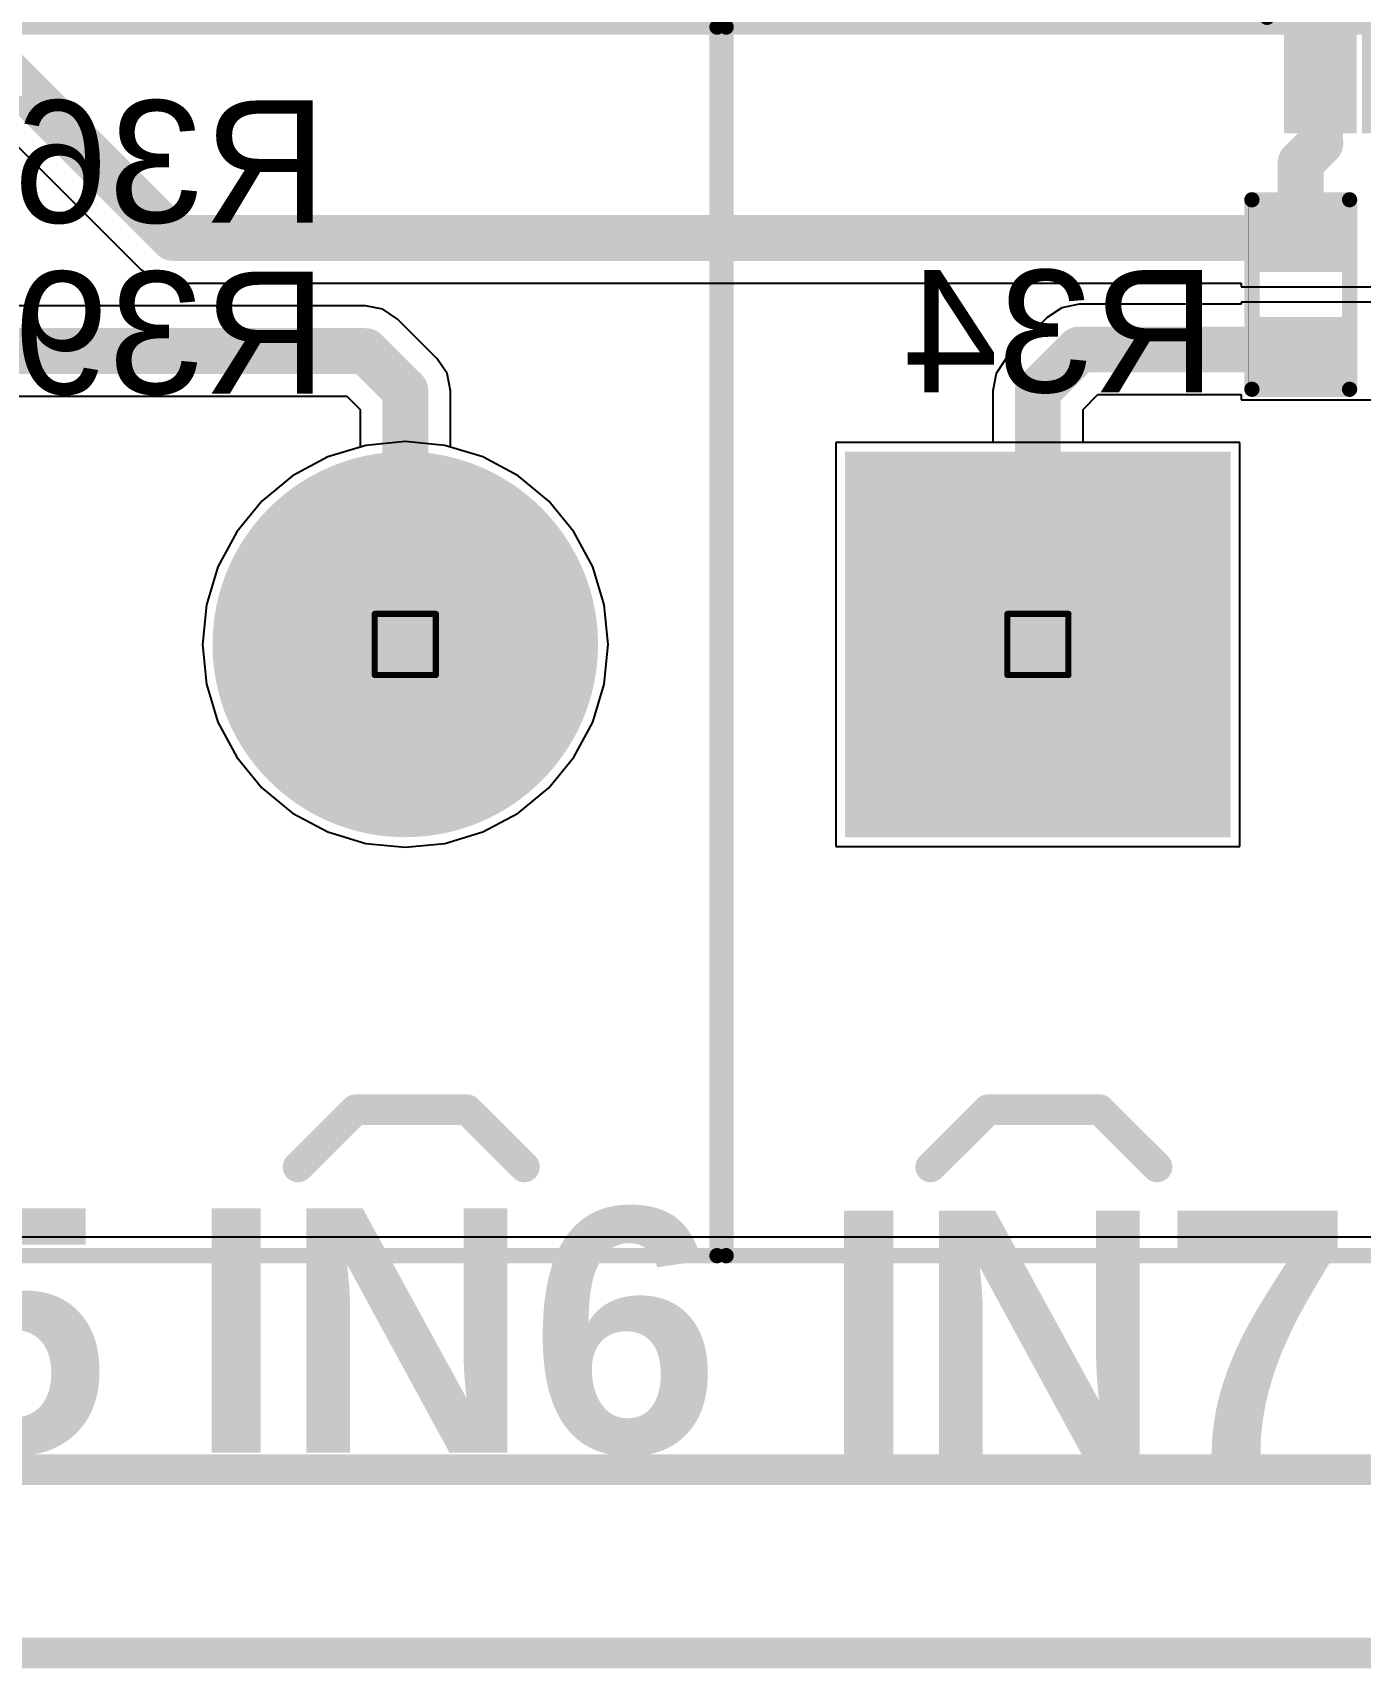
# Model space of a CAD drawing. Header units: inches. Extents: x -8 to 208, y -3 to 109.
# Drawn here: x 55.98 to 67.02, y -1.65 to 11.94 of the extents above; entities that cross this region are included whole.
import ezdxf

# ---------------------------------------------------------------- set-up
doc = ezdxf.new("R2010")
doc.units = ezdxf.units.IN
for name, color, linetype in [('BottomLayer', 5, 'Continuous'), ('BottomOverlay', 54, 'Continuous'), ('BottomPaste', 16, 'Continuous'), ('BottomSolder', 6, 'Continuous'), ('DrillDrawing', 1, 'Continuous'), ('Mechanical1', 6, 'Continuous'), ('Mechanical2', 216, 'Continuous'), ('MultiLayer', 9, 'Continuous'), ('PadHoleLayer', 156, 'Continuous'), ('TopLayer', 1, 'Continuous'), ('TopOverlay', 2, 'Continuous'), ('TopSolder', 216, 'Continuous')]:
    doc.layers.add(name, color=color, linetype=linetype)
doc.styles.add('Arial', font='', dxfattribs={"height": 0.2})
doc.styles.add('Arial_Bold', font='', dxfattribs={"height": 0.2})
doc.styles.get('Arial').set_extended_font_data('Arial')
doc.styles.get('Arial_Bold').set_extended_font_data('Arial', bold=True)

# ---------------------------------------------------------------- blocks, each defined once
blk = doc.blocks.new('R___0402_B_35')
at = {"layer": 'BottomLayer'}
for points in [[(-0.241, 0.318), (-0.241, -0.318), (-0.699, -0.318), (-0.699, 0.318)], [(0.699, 0.318), (0.699, -0.318), (0.241, -0.318), (0.241, 0.318)]]:
    blk.add_hatch(color=5, dxfattribs=at).paths.add_polyline_path(points)
at = {"layer": 'BottomPaste'}
for points in [[(-0.241, 0.318), (-0.241, -0.318), (-0.699, -0.318), (-0.699, 0.318)], [(0.699, 0.318), (0.699, -0.318), (0.241, -0.318), (0.241, 0.318)]]:
    blk.add_hatch(color=16, dxfattribs=at).paths.add_polyline_path(points)
at = {"layer": 'BottomSolder'}
for points in [[(-0.186, 0.373), (-0.186, -0.373), (-0.754, -0.373), (-0.754, 0.373)], [(0.754, 0.373), (0.754, -0.373), (0.186, -0.373), (0.186, 0.373)]]:
    blk.add_hatch(color=6, dxfattribs=at).paths.add_polyline_path(points)
at = {"layer": 'BottomOverlay'}
for points, const_width in [([(-0.787, 0.406), (0.787, 0.406)], 0.127), ([(-0.787, 0.406), (-0.787, -0.406)], 0.127), ([(-0.813, 0.432), (0.813, 0.432)], 0.00323), ([(0.787, 0.406), (0.787, -0.406)], 0.127), ([(-0.787, -0.406), (0.787, -0.406)], 0.127)]:
    blk.add_lwpolyline(points, dxfattribs=dict(at, const_width=const_width))
for points, const_width in [([(-0.819, 0.406, 1), (-0.756, 0.406, 1)], 0.0635), ([(-0.819, 0.406, 1), (-0.756, 0.406, 1)], 0.0635), ([(-0.814, 0.432, 1), (-0.812, 0.432, 1)], 0.00161), ([(0.756, 0.406, 1), (0.819, 0.406, 1)], 0.0635), ([(0.756, 0.406, 1), (0.819, 0.406, 1)], 0.0635), ([(0.812, 0.432, 1), (0.814, 0.432, 1)], 0.00161), ([(-0.819, -0.406, 1), (-0.756, -0.406, 1)], 0.0635), ([(-0.819, -0.406, 1), (-0.756, -0.406, 1)], 0.0635), ([(0.756, -0.406, 1), (0.819, -0.406, 1)], 0.0635), ([(0.756, -0.406, 1), (0.819, -0.406, 1)], 0.0635)]:
    blk.add_lwpolyline(points, format="xyb", close=True, dxfattribs=dict(at, const_width=const_width))
blk = doc.blocks.new('DB128L_5_08_3P_BK_S_89')
at = {"layer": 'BottomLayer'}
blk.add_hatch(color=5, dxfattribs=at).paths.add_polyline_path([(-3.58, 1.5), (-3.58, -1.5), (-6.58, -1.5), (-6.58, 1.5)])
h = blk.add_hatch(color=5, dxfattribs=at)
edge = h.paths.add_edge_path()
edge.add_arc((0, 0), 1.5, 0, 360)
h = blk.add_hatch(color=5, dxfattribs=at)
edge = h.paths.add_edge_path()
edge.add_arc((5.08, 0), 1.5, 0, 360)
at = {"layer": 'BottomSolder'}
blk.add_hatch(color=6, dxfattribs=at).paths.add_polyline_path([(-3.478, 1.602), (-3.478, -1.602), (-6.682, -1.602), (-6.682, 1.602)])
h = blk.add_hatch(color=6, dxfattribs=at)
edge = h.paths.add_edge_path()
edge.add_arc((0, 0), 1.602, 0, 360)
h = blk.add_hatch(color=6, dxfattribs=at)
edge = h.paths.add_edge_path()
edge.add_arc((5.08, 0), 1.602, 0, 360)
at = {"layer": 'MultiLayer'}
blk.add_hatch(color=9, dxfattribs=at).paths.add_polyline_path([(-3.58, 1.5), (-3.58, -1.5), (-6.58, -1.5), (-6.58, 1.5)])
h = blk.add_hatch(color=9, dxfattribs=at)
edge = h.paths.add_edge_path()
edge.add_arc((0, 0), 1.5, 0, 360)
h = blk.add_hatch(color=9, dxfattribs=at)
edge = h.paths.add_edge_path()
edge.add_arc((5.08, 0), 1.5, 0, 360)
at = {"layer": 'PadHoleLayer'}
h = blk.add_hatch(color=156, dxfattribs=at)
edge = h.paths.add_edge_path()
edge.add_arc((-5.08, 0), 0.8, 0, 360)
h = blk.add_hatch(color=156, dxfattribs=at)
edge = h.paths.add_edge_path()
edge.add_arc((0, 0), 0.8, 0, 360)
h = blk.add_hatch(color=156, dxfattribs=at)
edge = h.paths.add_edge_path()
edge.add_arc((5.08, 0), 0.8, 0, 360)
at = {"layer": 'TopLayer'}
blk.add_hatch(color=1, dxfattribs=at).paths.add_polyline_path([(-3.58, 1.5), (-3.58, -1.5), (-6.58, -1.5), (-6.58, 1.5)])
h = blk.add_hatch(color=1, dxfattribs=at)
edge = h.paths.add_edge_path()
edge.add_arc((0, 0), 1.5, 0, 360)
h = blk.add_hatch(color=1, dxfattribs=at)
edge = h.paths.add_edge_path()
edge.add_arc((5.08, 0), 1.5, 0, 360)
at = {"layer": 'TopSolder'}
blk.add_hatch(color=216, dxfattribs=at).paths.add_polyline_path([(-3.478, 1.602), (-3.478, -1.602), (-6.682, -1.602), (-6.682, 1.602)])
h = blk.add_hatch(color=216, dxfattribs=at)
edge = h.paths.add_edge_path()
edge.add_arc((0, 0), 1.602, 0, 360)
h = blk.add_hatch(color=216, dxfattribs=at)
edge = h.paths.add_edge_path()
edge.add_arc((5.08, 0), 1.602, 0, 360)
at = {"layer": 'TopOverlay'}
for points, const_width in [([(-7.671, 5.131), (7.671, 5.131)], 0.127), ([(-7.671, -5.08), (-7.671, 5.131)], 0.127), ([(7.671, -5.08), (7.671, 5.131)], 0.127), ([(-5.971, -4.343), (-5.494, -3.867)], 0.254), ([(-5.494, -3.867), (-4.566, -3.867)], 0.254), ([(-4.566, -3.867), (-4.089, -4.343)], 0.254), ([(-0.891, -4.343), (-0.414, -3.867)], 0.254), ([(-0.414, -3.867), (0.514, -3.867)], 0.254), ([(0.514, -3.867), (0.991, -4.343)], 0.254), ([(4.189, -4.343), (4.666, -3.867)], 0.254), ([(4.666, -3.867), (5.594, -3.867)], 0.254), ([(5.594, -3.867), (6.071, -4.343)], 0.254), ([(-7.671, -5.08), (7.671, -5.08)], 0.127)]:
    blk.add_lwpolyline(points, dxfattribs=dict(at, const_width=const_width))
for points, const_width in [([(-7.703, 5.131, 1), (-7.639, 5.131, 1)], 0.0635), ([(-7.703, 5.131, 1), (-7.639, 5.131, 1)], 0.0635), ([(7.639, 5.131, 1), (7.703, 5.131, 1)], 0.0635), ([(7.639, 5.131, 1), (7.703, 5.131, 1)], 0.0635), ([(-5.558, -3.867, 1), (-5.431, -3.867, 1)], 0.127), ([(-5.558, -3.867, 1), (-5.431, -3.867, 1)], 0.127), ([(-4.63, -3.867, 1), (-4.503, -3.867, 1)], 0.127), ([(-4.63, -3.867, 1), (-4.503, -3.867, 1)], 0.127), ([(-0.478, -3.867, 1), (-0.351, -3.867, 1)], 0.127), ([(-0.478, -3.867, 1), (-0.351, -3.867, 1)], 0.127), ([(0.45, -3.867, 1), (0.577, -3.867, 1)], 0.127), ([(0.45, -3.867, 1), (0.577, -3.867, 1)], 0.127), ([(4.602, -3.867, 1), (4.729, -3.867, 1)], 0.127), ([(4.602, -3.867, 1), (4.729, -3.867, 1)], 0.127), ([(5.53, -3.867, 1), (5.657, -3.867, 1)], 0.127), ([(5.53, -3.867, 1), (5.657, -3.867, 1)], 0.127), ([(-6.035, -4.343, 1), (-5.908, -4.343, 1)], 0.127), ([(-4.153, -4.343, 1), (-4.026, -4.343, 1)], 0.127), ([(-0.955, -4.343, 1), (-0.828, -4.343, 1)], 0.127), ([(0.927, -4.343, 1), (1.054, -4.343, 1)], 0.127), ([(4.125, -4.343, 1), (4.252, -4.343, 1)], 0.127), ([(6.007, -4.343, 1), (6.134, -4.343, 1)], 0.127), ([(-7.703, -5.08, 1), (-7.639, -5.08, 1)], 0.0635), ([(-7.703, -5.08, 1), (-7.639, -5.08, 1)], 0.0635), ([(7.639, -5.08, 1), (7.703, -5.08, 1)], 0.0635), ([(7.639, -5.08, 1), (7.703, -5.08, 1)], 0.0635)]:
    blk.add_lwpolyline(points, format="xyb", close=True, dxfattribs=dict(at, const_width=const_width))
blk = doc.blocks.new('DB128L_5_08_3P_BK_S_91')
at = {"layer": 'BottomLayer'}
blk.add_hatch(color=5, dxfattribs=at).paths.add_polyline_path([(-3.58, 1.5), (-3.58, -1.5), (-6.58, -1.5), (-6.58, 1.5)])
h = blk.add_hatch(color=5, dxfattribs=at)
edge = h.paths.add_edge_path()
edge.add_arc((0, 0), 1.5, 0, 360)
h = blk.add_hatch(color=5, dxfattribs=at)
edge = h.paths.add_edge_path()
edge.add_arc((5.08, 0), 1.5, 0, 360)
at = {"layer": 'BottomSolder'}
blk.add_hatch(color=6, dxfattribs=at).paths.add_polyline_path([(-3.478, 1.602), (-3.478, -1.602), (-6.682, -1.602), (-6.682, 1.602)])
h = blk.add_hatch(color=6, dxfattribs=at)
edge = h.paths.add_edge_path()
edge.add_arc((0, 0), 1.602, 0, 360)
h = blk.add_hatch(color=6, dxfattribs=at)
edge = h.paths.add_edge_path()
edge.add_arc((5.08, 0), 1.602, 0, 360)
at = {"layer": 'MultiLayer'}
blk.add_hatch(color=9, dxfattribs=at).paths.add_polyline_path([(-3.58, 1.5), (-3.58, -1.5), (-6.58, -1.5), (-6.58, 1.5)])
h = blk.add_hatch(color=9, dxfattribs=at)
edge = h.paths.add_edge_path()
edge.add_arc((0, 0), 1.5, 0, 360)
h = blk.add_hatch(color=9, dxfattribs=at)
edge = h.paths.add_edge_path()
edge.add_arc((5.08, 0), 1.5, 0, 360)
at = {"layer": 'PadHoleLayer'}
h = blk.add_hatch(color=156, dxfattribs=at)
edge = h.paths.add_edge_path()
edge.add_arc((-5.08, 0), 0.8, 0, 360)
h = blk.add_hatch(color=156, dxfattribs=at)
edge = h.paths.add_edge_path()
edge.add_arc((0, 0), 0.8, 0, 360)
h = blk.add_hatch(color=156, dxfattribs=at)
edge = h.paths.add_edge_path()
edge.add_arc((5.08, 0), 0.8, 0, 360)
at = {"layer": 'TopLayer'}
blk.add_hatch(color=1, dxfattribs=at).paths.add_polyline_path([(-3.58, 1.5), (-3.58, -1.5), (-6.58, -1.5), (-6.58, 1.5)])
h = blk.add_hatch(color=1, dxfattribs=at)
edge = h.paths.add_edge_path()
edge.add_arc((0, 0), 1.5, 0, 360)
h = blk.add_hatch(color=1, dxfattribs=at)
edge = h.paths.add_edge_path()
edge.add_arc((5.08, 0), 1.5, 0, 360)
at = {"layer": 'TopSolder'}
blk.add_hatch(color=216, dxfattribs=at).paths.add_polyline_path([(-3.478, 1.602), (-3.478, -1.602), (-6.682, -1.602), (-6.682, 1.602)])
h = blk.add_hatch(color=216, dxfattribs=at)
edge = h.paths.add_edge_path()
edge.add_arc((0, 0), 1.602, 0, 360)
h = blk.add_hatch(color=216, dxfattribs=at)
edge = h.paths.add_edge_path()
edge.add_arc((5.08, 0), 1.602, 0, 360)
at = {"layer": 'TopOverlay'}
for points, const_width in [([(-7.671, -5.08), (-7.671, 5.131)], 0.127), ([(-7.671, 5.131), (7.671, 5.131)], 0.127), ([(7.671, -5.08), (7.671, 5.131)], 0.127), ([(-5.971, -4.343), (-5.494, -3.867)], 0.254), ([(-5.494, -3.867), (-4.566, -3.867)], 0.254), ([(-4.566, -3.867), (-4.089, -4.343)], 0.254), ([(-0.891, -4.343), (-0.414, -3.867)], 0.254), ([(-0.414, -3.867), (0.514, -3.867)], 0.254), ([(0.514, -3.867), (0.991, -4.343)], 0.254), ([(4.189, -4.343), (4.666, -3.867)], 0.254), ([(4.666, -3.867), (5.594, -3.867)], 0.254), ([(5.594, -3.867), (6.071, -4.343)], 0.254), ([(-7.671, -5.08), (7.671, -5.08)], 0.127)]:
    blk.add_lwpolyline(points, dxfattribs=dict(at, const_width=const_width))
for points, const_width in [([(-7.703, 5.131, 1), (-7.639, 5.131, 1)], 0.0635), ([(-7.703, 5.131, 1), (-7.639, 5.131, 1)], 0.0635), ([(7.639, 5.131, 1), (7.703, 5.131, 1)], 0.0635), ([(7.639, 5.131, 1), (7.703, 5.131, 1)], 0.0635), ([(-5.558, -3.867, 1), (-5.431, -3.867, 1)], 0.127), ([(-5.558, -3.867, 1), (-5.431, -3.867, 1)], 0.127), ([(-4.63, -3.867, 1), (-4.503, -3.867, 1)], 0.127), ([(-4.63, -3.867, 1), (-4.503, -3.867, 1)], 0.127), ([(-0.478, -3.867, 1), (-0.351, -3.867, 1)], 0.127), ([(-0.478, -3.867, 1), (-0.351, -3.867, 1)], 0.127), ([(0.45, -3.867, 1), (0.577, -3.867, 1)], 0.127), ([(0.45, -3.867, 1), (0.577, -3.867, 1)], 0.127), ([(4.602, -3.867, 1), (4.729, -3.867, 1)], 0.127), ([(4.602, -3.867, 1), (4.729, -3.867, 1)], 0.127), ([(5.53, -3.867, 1), (5.657, -3.867, 1)], 0.127), ([(5.53, -3.867, 1), (5.657, -3.867, 1)], 0.127), ([(-6.035, -4.343, 1), (-5.908, -4.343, 1)], 0.127), ([(-4.153, -4.343, 1), (-4.026, -4.343, 1)], 0.127), ([(-0.955, -4.343, 1), (-0.828, -4.343, 1)], 0.127), ([(0.927, -4.343, 1), (1.054, -4.343, 1)], 0.127), ([(4.125, -4.343, 1), (4.252, -4.343, 1)], 0.127), ([(6.007, -4.343, 1), (6.134, -4.343, 1)], 0.127), ([(-7.703, -5.08, 1), (-7.639, -5.08, 1)], 0.0635), ([(-7.703, -5.08, 1), (-7.639, -5.08, 1)], 0.0635), ([(7.639, -5.08, 1), (7.703, -5.08, 1)], 0.0635), ([(7.639, -5.08, 1), (7.703, -5.08, 1)], 0.0635)]:
    blk.add_lwpolyline(points, format="xyb", close=True, dxfattribs=dict(at, const_width=const_width))
blk = doc.blocks.new('SOT_363_B_103')
at = {"layer": 'BottomLayer'}
for points in [[(-1.37, 0.45), (-1.37, 0.85), (-0.57, 0.85), (-0.57, 0.45)], [(0.57, 0.45), (0.57, 0.85), (1.37, 0.85), (1.37, 0.45)], [(-1.37, -0.2), (-1.37, 0.2), (-0.57, 0.2), (-0.57, -0.2)], [(0.57, -0.2), (0.57, 0.2), (1.37, 0.2), (1.37, -0.2)], [(-1.37, -0.85), (-1.37, -0.45), (-0.57, -0.45), (-0.57, -0.85)], [(0.57, -0.85), (0.57, -0.45), (1.37, -0.45), (1.37, -0.85)]]:
    blk.add_hatch(color=5, dxfattribs=at).paths.add_polyline_path(points)
at = {"layer": 'BottomPaste'}
for points in [[(-1.37, 0.45), (-1.37, 0.85), (-0.57, 0.85), (-0.57, 0.45)], [(0.57, 0.45), (0.57, 0.85), (1.37, 0.85), (1.37, 0.45)], [(-1.37, -0.2), (-1.37, 0.2), (-0.57, 0.2), (-0.57, -0.2)], [(0.57, -0.2), (0.57, 0.2), (1.37, 0.2), (1.37, -0.2)], [(-1.37, -0.85), (-1.37, -0.45), (-0.57, -0.45), (-0.57, -0.85)], [(0.57, -0.85), (0.57, -0.45), (1.37, -0.45), (1.37, -0.85)]]:
    blk.add_hatch(color=16, dxfattribs=at).paths.add_polyline_path(points)
at = {"layer": 'BottomSolder'}
for points in [[(-1.472, 0.348), (-1.472, 0.952), (-0.468, 0.952), (-0.468, 0.348)], [(0.468, 0.348), (0.468, 0.952), (1.472, 0.952), (1.472, 0.348)], [(-1.472, -0.302), (-1.472, 0.302), (-0.468, 0.302), (-0.468, -0.302)], [(0.468, -0.302), (0.468, 0.302), (1.472, 0.302), (1.472, -0.302)], [(-1.472, -0.952), (-1.472, -0.348), (-0.468, -0.348), (-0.468, -0.952)], [(0.468, -0.952), (0.468, -0.348), (1.472, -0.348), (1.472, -0.952)]]:
    blk.add_hatch(color=6, dxfattribs=at).paths.add_polyline_path(points)
at = {"layer": 'BottomOverlay'}
for points, const_width in [([(0.508, 1.092), (-0.66, 1.092)], 0.127), ([(-1.524, -0.66), (-1.651, -0.533)], 0.1), ([(-1.651, -0.787), (-1.651, -0.533)], 0.1), ([(-1.651, -0.787), (-1.524, -0.66)], 0.1), ([(0.508, -1.092), (-0.66, -1.092)], 0.127)]:
    blk.add_lwpolyline(points, dxfattribs=dict(at, const_width=const_width))
for points, const_width in [([(-0.692, 1.092, 1), (-0.629, 1.092, 1)], 0.0635), ([(0.476, 1.092, 1), (0.54, 1.092, 1)], 0.0635), ([(-1.676, -0.533, 1), (-1.626, -0.533, 1)], 0.05), ([(-1.676, -0.533, 1), (-1.626, -0.533, 1)], 0.05), ([(-1.549, -0.66, 1), (-1.499, -0.66, 1)], 0.05), ([(-1.549, -0.66, 1), (-1.499, -0.66, 1)], 0.05), ([(-1.676, -0.787, 1), (-1.626, -0.787, 1)], 0.05), ([(-1.676, -0.787, 1), (-1.626, -0.787, 1)], 0.05), ([(-0.692, -1.092, 1), (-0.629, -1.092, 1)], 0.0635), ([(0.476, -1.092, 1), (0.54, -1.092, 1)], 0.0635)]:
    blk.add_lwpolyline(points, format="xyb", close=True, dxfattribs=dict(at, const_width=const_width))

msp = doc.modelspace()

# ---------------------------------------------------------------- linework, layer by layer
at = {"layer": 'BottomLayer'}
for p, q in [((55.395, 11.46), (56.884, 9.971)), ((56.884, 9.971), (57.006, 9.889)), ((57.006, 9.889), (57.15, 9.861)), ((57.15, 9.861), (66.027, 9.861)), ((66.027, 9.861), (66.027, 9.83)), ((66.027, 9.83), (68.008, 9.83)), ((58.75, 9.672), (55.512, 9.672)), ((58.894, 9.643), (58.75, 9.672)), ((64.537, 9.656), (64.416, 9.575)), ((64.681, 9.685), (64.537, 9.656)), ((66.027, 9.685), (64.681, 9.685)), ((68.008, 9.703), (66.027, 9.703)), ((66.027, 9.703), (66.027, 9.685)), ((59.016, 9.562), (58.894, 9.643)), ((59.346, 9.232), (59.016, 9.562)), ((64.416, 9.575), (64.073, 9.232)), ((59.427, 9.11), (59.346, 9.232)), ((59.456, 8.966), (59.427, 9.11)), ((63.991, 9.11), (63.963, 8.966)), ((64.073, 9.232), (63.991, 9.11)), ((55.512, 8.921), (58.595, 8.921)), ((58.595, 8.921), (58.705, 8.811)), ((59.456, 8.497), (59.456, 8.966)), ((63.963, 8.966), (63.963, 8.536)), ((64.714, 8.811), (64.837, 8.934)), ((64.837, 8.934), (66.027, 8.934)), ((66.027, 8.934), (66.027, 8.89)), ((66.027, 8.89), (68.008, 8.89)), ((58.705, 8.811), (58.705, 8.497)), ((64.714, 8.536), (64.714, 8.811)), ((58.705, 8.497), (58.435, 8.416)), ((59.726, 8.416), (59.456, 8.497)), ((63.963, 8.536), (62.66, 8.536)), ((62.66, 8.536), (62.66, 5.18)), ((66.016, 8.536), (64.714, 8.536)), ((66.016, 5.18), (66.016, 8.536)), ((58.435, 8.416), (58.144, 8.26)), ((60.017, 8.26), (59.726, 8.416)), ((58.144, 8.26), (57.888, 8.05)), ((60.273, 8.05), (60.017, 8.26)), ((57.888, 8.05), (57.679, 7.795)), ((60.482, 7.795), (60.273, 8.05)), ((57.679, 7.795), (57.523, 7.503)), ((60.638, 7.503), (60.482, 7.795)), ((57.523, 7.503), (57.427, 7.187)), ((60.734, 7.187), (60.638, 7.503)), ((57.427, 7.187), (57.394, 6.858)), ((60.766, 6.858), (60.734, 7.187)), ((57.394, 6.858), (57.427, 6.529)), ((60.734, 6.529), (60.766, 6.858)), ((57.427, 6.529), (57.523, 6.213)), ((60.638, 6.213), (60.734, 6.529)), ((57.523, 6.213), (57.679, 5.921)), ((60.482, 5.921), (60.638, 6.213)), ((57.679, 5.921), (57.888, 5.666)), ((60.273, 5.666), (60.482, 5.921)), ((57.888, 5.666), (58.144, 5.456)), ((60.017, 5.456), (60.273, 5.666)), ((58.144, 5.456), (58.435, 5.3)), ((59.726, 5.3), (60.017, 5.456)), ((58.435, 5.3), (58.751, 5.204)), ((58.751, 5.204), (59.08, 5.172)), ((59.08, 5.172), (59.409, 5.204)), ((59.409, 5.204), (59.726, 5.3)), ((62.66, 5.18), (66.016, 5.18)), ((86.563, 1.931), (16.789, 1.931))]:
    msp.add_line(p, q, dxfattribs=at)
at = {"layer": 'BottomLayer', "const_width": 0.381}
for points in [[(55.661, 11.725), (57.15, 10.236)], [(66.676, 11.598), (66.685, 11.608)], [(66.685, 11.024), (66.685, 11.608)], [(66.523, 10.861), (66.685, 11.024)], [(66.523, 10.249), (66.523, 10.861)], [(57.15, 10.236), (66.523, 10.236)], [(55.016, 9.296), (58.75, 9.296)], [(58.75, 9.296), (59.08, 8.966)], [(64.338, 8.966), (64.681, 9.309)], [(64.681, 9.309), (66.523, 9.309)], [(59.08, 6.858), (59.08, 8.966)], [(64.338, 6.858), (64.338, 8.966)]]:
    msp.add_lwpolyline(points, dxfattribs=at)
at = {"layer": 'BottomLayer', "const_width": 0.191}
for points in [[(66.581, 11.598, 1), (66.771, 11.598, 1)], [(66.59, 11.608, 1), (66.781, 11.608, 1)], [(66.59, 11.608, 1), (66.781, 11.608, 1)], [(66.59, 11.024, 1), (66.781, 11.024, 1)], [(66.59, 11.024, 1), (66.781, 11.024, 1)], [(66.427, 10.861, 1), (66.618, 10.861, 1)], [(66.427, 10.861, 1), (66.618, 10.861, 1)], [(57.055, 10.236, 1), (57.245, 10.236, 1)], [(57.055, 10.236, 1), (57.245, 10.236, 1)], [(66.427, 10.249, 1), (66.618, 10.249, 1)], [(66.427, 10.236, 1), (66.618, 10.236, 1)], [(58.655, 9.296, 1), (58.845, 9.296, 1)], [(58.655, 9.296, 1), (58.845, 9.296, 1)], [(64.586, 9.309, 1), (64.776, 9.309, 1)], [(64.586, 9.309, 1), (64.776, 9.309, 1)], [(66.427, 9.309, 1), (66.618, 9.309, 1)], [(58.985, 8.966, 1), (59.176, 8.966, 1)], [(58.985, 8.966, 1), (59.176, 8.966, 1)], [(64.243, 8.966, 1), (64.433, 8.966, 1)], [(64.243, 8.966, 1), (64.433, 8.966, 1)], [(58.985, 6.858, 1), (59.176, 6.858, 1)], [(64.243, 6.858, 1), (64.433, 6.858, 1)]]:
    msp.add_lwpolyline(points, format="xyb", close=True, dxfattribs=at)
at = {"layer": 'DrillDrawing', "const_width": 0.0508}
for points in [[(58.826, 7.112), (59.334, 7.112)], [(58.826, 6.604), (58.826, 7.112)], [(59.334, 6.604), (59.334, 7.112)], [(64.084, 7.112), (64.592, 7.112)], [(64.084, 6.604), (64.084, 7.112)], [(64.592, 6.604), (64.592, 7.112)], [(58.826, 6.604), (59.334, 6.604)], [(64.084, 6.604), (64.592, 6.604)]]:
    msp.add_lwpolyline(points, dxfattribs=at)
at = {"layer": 'DrillDrawing', "const_width": 0.0254}
for points in [[(58.814, 7.112, 1), (58.839, 7.112, 1)], [(58.814, 7.112, 1), (58.839, 7.112, 1)], [(59.322, 7.112, 1), (59.347, 7.112, 1)], [(59.322, 7.112, 1), (59.347, 7.112, 1)], [(64.072, 7.112, 1), (64.097, 7.112, 1)], [(64.072, 7.112, 1), (64.097, 7.112, 1)], [(64.579, 7.112, 1), (64.605, 7.112, 1)], [(64.579, 7.112, 1), (64.605, 7.112, 1)], [(58.814, 6.604, 1), (58.839, 6.604, 1)], [(58.814, 6.604, 1), (58.839, 6.604, 1)], [(59.322, 6.604, 1), (59.347, 6.604, 1)], [(59.322, 6.604, 1), (59.347, 6.604, 1)], [(64.072, 6.604, 1), (64.097, 6.604, 1)], [(64.072, 6.604, 1), (64.097, 6.604, 1)], [(64.579, 6.604, 1), (64.605, 6.604, 1)], [(64.579, 6.604, 1), (64.605, 6.604, 1)]]:
    msp.add_lwpolyline(points, format="xyb", close=True, dxfattribs=at)
at = {"layer": 'Mechanical1', "const_width": 0.254}
msp.add_lwpolyline([(50.722, -1.524), (87.732, -1.524)], dxfattribs=at)
at = {"layer": 'Mechanical2', "const_width": 0.254}
msp.add_lwpolyline([(0, 0), (87.732, 0)], dxfattribs=at)
at = {"layer": 'TopLayer'}
for p, q in [((58.751, 8.512), (58.435, 8.416)), ((59.08, 8.544), (58.751, 8.512)), ((59.409, 8.512), (59.08, 8.544)), ((59.726, 8.416), (59.409, 8.512)), ((66.016, 8.536), (62.66, 8.536)), ((62.66, 8.536), (62.66, 5.18)), ((66.016, 5.18), (66.016, 8.536)), ((58.435, 8.416), (58.144, 8.26)), ((60.017, 8.26), (59.726, 8.416)), ((58.144, 8.26), (57.888, 8.05)), ((60.273, 8.05), (60.017, 8.26)), ((57.888, 8.05), (57.679, 7.795)), ((60.482, 7.795), (60.273, 8.05)), ((57.679, 7.795), (57.523, 7.503)), ((60.638, 7.503), (60.482, 7.795)), ((57.523, 7.503), (57.427, 7.187)), ((60.734, 7.187), (60.638, 7.503)), ((57.427, 7.187), (57.394, 6.858)), ((60.766, 6.858), (60.734, 7.187)), ((57.394, 6.858), (57.427, 6.529)), ((60.734, 6.529), (60.766, 6.858)), ((57.427, 6.529), (57.523, 6.213)), ((60.638, 6.213), (60.734, 6.529)), ((57.523, 6.213), (57.679, 5.921)), ((60.482, 5.921), (60.638, 6.213)), ((57.679, 5.921), (57.888, 5.666)), ((60.273, 5.666), (60.482, 5.921)), ((57.888, 5.666), (58.144, 5.456)), ((60.017, 5.456), (60.273, 5.666)), ((58.144, 5.456), (58.435, 5.3)), ((59.726, 5.3), (60.017, 5.456)), ((58.435, 5.3), (58.751, 5.204)), ((58.751, 5.204), (59.08, 5.172)), ((59.08, 5.172), (59.409, 5.204)), ((59.409, 5.204), (59.726, 5.3)), ((62.66, 5.18), (66.016, 5.18)), ((86.563, 1.931), (16.789, 1.931))]:
    msp.add_line(p, q, dxfattribs=at)

# ---------------------------------------------------------------- block references
for name, p, rotation in [('SOT_363_B_103', (67.335, 12.578), 270), ('R___0402_B_35', (66.523, 9.766), 90)]:
    msp.add_blockref(name, p, dxfattribs=dict(rotation=rotation))
for name, p in [('DB128L_5_08_3P_BK_S_91', (54, 6.858)), ('DB128L_5_08_3P_BK_S_89', (69.418, 6.858))]:
    msp.add_blockref(name, p)

# ---------------------------------------------------------------- texts
at = {"layer": 'BottomOverlay', "style": 'Arial', "text_generation_flag": 2}
for s, p in [('R36', (58.428, 10.363)), ('R39', (58.428, 8.941)), ('R34', (65.819, 8.954))]:
    msp.add_text(s, height=1.016, dxfattribs=at).set_placement(p)
at = {"layer": 'TopOverlay', "style": 'Arial_Bold'}
for s, p in [('IN6', (57.28, 0.14)), ('IN5', (52.2, 0.14)), ('IN7', (62.538, 0.119))]:
    msp.add_text(s, height=2.032, rotation=360, dxfattribs=at).set_placement(p)

doc.saveas('drawing.dxf')
